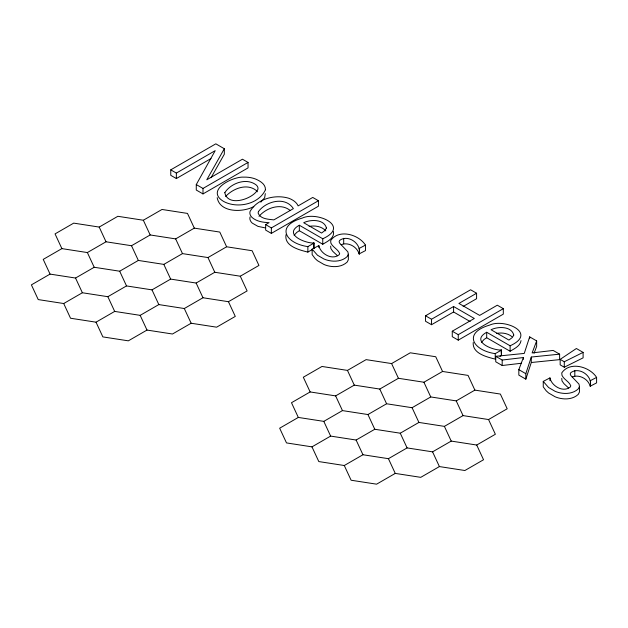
<?xml version="1.0" encoding="UTF-8"?>
<svg xmlns="http://www.w3.org/2000/svg" width="628" height="628" viewBox="0 0 628 628"><rect width="100%" height="100%" fill="white"/><g stroke="black" fill="none" stroke-linecap="round" stroke-linejoin="round"><path stroke-width="0.94" d="M286.038 234.613C283.895 246.113 299.266 249.96 307.869 252.095L312.524 249.41M473.214 342.496C472.272 353.525 486.763 356.947 495.225 359.122L495.225 353.65L501.434 350.063L501.434 355.534L499.88 356.429M521.044 340.619C520.172 346.146 514.387 348.642 510.117 351.256L486.692 337.731L486.692 332.259L510.117 345.785C538.039 333.076 504.425 318.278 489.809 325.037C462.279 332.95 472.986 350.455 495.225 353.65M534.075 353.242L536.657 346.381L536.657 340.91L529.663 336.875L524.247 353.423L495.743 356.319L495.743 361.791L502.188 365.512L521.476 363.243M525.824 379.155L525.824 373.684L531.296 357.034L559.619 354.168L559.619 359.64L531.296 362.505L525.824 379.155L518.83 375.12L518.83 369.649L523.399 357.544L502.188 360.04L495.743 356.319M536.657 340.91L532.144 352.912L553.15 350.432L559.619 354.168M359.098 253.932C361.924 243.688 347.779 233.914 339.567 240.5L339.112 241.756L339.662 243.169L347.857 251.828L348.344 254.269L347.19 256.569C343.547 260.071 338.374 261.358 333.444 261.146A18.243 10.535 0 0 1 323.875 258.956L317.47 255.219L312.14 249.12L318.828 245.611C320.523 253.822 332.118 260.581 339.206 254.701L339.662 253.484C337.942 249.167 332.895 247.346 330.885 243.138L330.642 240.642C338.743 228.639 358.666 234.393 365.488 245.124L365.488 250.596L359.098 253.932C357.144 246.757 348.1 241.686 341.13 244.739M590.218 386.212C593.036 375.968 578.89 366.202 570.679 372.789L570.232 374.045L570.774 375.458L578.969 384.116L579.456 386.55L578.302 388.858C574.659 392.351 569.494 393.646 564.556 393.426A18.243 10.535 0 0 1 554.987 391.244L548.582 387.507L543.251 381.408L549.94 377.899C551.635 386.102 563.23 392.869 570.326 386.981L570.774 385.765C569.054 381.447 564.007 379.626 562.005 375.418L561.754 372.922C569.855 360.919 589.778 366.674 596.6 377.404L596.6 382.876L590.218 386.212C588.263 379.045 579.212 373.974 572.241 377.028M170.761 169.843L215.82 143.828L224.322 148.742L206.769 179.804L242.447 159.206L248.044 162.432L248.044 167.904L202.993 193.919L196.274 190.041L196.274 184.569L215.216 150.642L176.358 173.077L170.761 169.843L170.761 175.314L176.358 178.548L210.992 158.554M211.039 177.716L224.322 154.213L224.322 148.742M294.108 235.304L296.746 232.423L299.336 230.712L299.336 225.24L322.761 238.766C350.683 226.056 317.069 211.251 302.453 218.018C274.923 225.931 285.63 243.436 307.869 246.623L314.071 243.044L314.071 248.515M481.464 342.323L484.102 339.442L486.692 337.731M259.019 216.33C266.154 207.876 280.936 202.616 290.348 210.616M225.585 196.486C232.855 188.659 246.631 182.983 256.13 190.378A10.817 6.249 0 0 1 257.362 191.783M260.816 202.153L264.655 197.781L265.306 193.612M560.168 359.373L576.386 348.509L583.106 352.387L583.106 357.858L564.282 367.223L560.168 364.852L560.168 359.373L564.282 361.752L583.106 352.387M299.336 225.24C282.859 234.291 305.02 243.374 314.071 243.044M486.692 332.259C470.215 341.31 492.376 350.4 501.434 350.063M226.622 246.788L219.792 232.07L194.311 228.129L175.652 238.899L150.171 234.958L131.511 245.729L106.022 241.788L87.371 252.558L61.882 248.617L43.23 259.388L50.059 274.098L75.541 278.039L94.2 267.269L119.681 271.21L138.341 260.439L163.822 264.388L182.481 253.61L207.97 257.559L226.622 246.788L252.111 250.729L258.94 265.44L240.281 276.21L214.792 272.269L196.14 283.04L170.651 279.099L152 289.869L126.511 285.928L107.859 296.699L82.37 292.758L63.711 303.528L38.23 299.587L31.4 284.869L50.059 274.098M61.882 248.617L55.052 233.899L73.712 223.128L99.2 227.069L117.852 216.299L143.341 220.24L161.993 209.469L187.482 213.418L194.311 228.129M196.274 184.569L202.993 188.447L248.044 162.432M63.711 303.528L70.54 318.239L96.029 322.18L114.681 311.409L140.17 315.35L158.829 304.58L184.31 308.529L202.97 297.751L228.451 301.699L247.11 290.929L240.281 276.21M265.66 224.628L269.106 222.642C263.211 222.453 256.923 221.551 252.252 217.641A15.339 8.855 0 0 1 250.046 211.495C257.237 198.644 275.307 194.099 288.888 198.291A21.713 12.536 0 0 1 298.104 205.898L312.744 197.443L318.435 200.732L318.435 206.204L271.351 233.388L265.66 230.099L265.66 224.628L271.351 227.917L318.435 200.732M228.451 301.699L235.28 316.41L216.629 327.18L191.14 323.239L172.48 334.01L146.999 330.069L128.34 340.839L102.859 336.898L96.029 322.18M299.336 230.712L322.761 244.237C327.369 241.49 334.85 238.043 333.397 231.489M359.098 248.46L365.488 245.124M470.176 321.56L453.589 311.983L431.53 324.715L425.541 321.261L425.541 315.79L470.6 289.775L476.589 293.237L476.589 298.708L463.126 306.48M425.541 315.79L431.53 319.244L453.589 306.511L474.321 318.474L452.262 331.215L452.262 336.687L458.252 340.148L503.311 314.133L503.311 308.662L497.313 305.2L479.643 315.405L458.919 303.434L476.589 293.237M474.886 390.114L468.056 375.403L442.567 371.462L423.916 382.232L398.427 378.291L379.775 389.062L354.286 385.121L335.627 395.891L310.146 391.943L291.486 402.721L298.316 417.432L323.805 421.372L342.456 410.602L367.945 414.543L386.597 403.773L412.086 407.713L430.745 396.943L456.226 400.892L474.886 390.114L500.367 394.062L507.196 408.773L488.545 419.543L463.056 415.603L444.396 426.373L418.915 422.432L400.256 433.202L374.775 429.262L356.115 440.032L330.634 436.091L311.975 446.861L286.494 442.913L279.664 428.202L298.316 417.432M310.146 391.943L303.316 377.232L321.976 366.462L347.457 370.402L366.116 359.632L391.597 363.573L410.257 352.803L435.738 356.743L442.567 371.462M452.262 331.215L458.252 334.677L503.311 308.662M311.975 446.861L318.804 461.572L344.285 465.513L362.945 454.743L388.434 458.683L407.085 447.913L432.574 451.854L451.226 441.084L476.715 445.032L495.366 434.254L488.545 419.543M476.715 445.032L483.544 459.743L464.885 470.513L439.404 466.573L420.744 477.343L395.255 473.402L376.604 484.172L351.115 480.232L344.285 465.513M590.218 380.741L596.6 377.404M253.798 206.549C242.997 212.554 219.808 212.939 217.178 197.655M309.125 226.418C314.911 225.295 321.709 226.3 325.799 230.9M496.481 333.437C501.772 332.408 507.612 333.185 511.914 336.624M264.961 227.846L257.959 226.37L252.252 223.113A15.339 8.855 0 0 1 250.046 216.966M501.434 355.534L501.097 349.875M518.83 369.649L525.824 373.684M568.576 387.978L563.92 383.645L562.005 380.89L561.754 378.394M337.464 255.698L332.809 251.365L330.885 248.609L330.642 246.113M456.226 400.892L463.056 415.603M423.916 382.232L430.745 396.943M444.396 426.373L451.226 441.084M391.597 363.573L398.427 378.291M412.086 407.713L418.915 422.432M432.574 451.854L439.404 466.573M379.775 389.062L386.597 403.773M400.256 433.202L407.085 447.913M347.457 370.402L354.286 385.121M367.945 414.543L374.775 429.262M388.434 458.683L395.255 473.402M335.627 395.891L342.456 410.602M356.115 440.032L362.945 454.743M323.805 421.372L330.634 436.091M207.97 257.559L214.792 272.269M175.652 238.899L182.481 253.61M196.14 283.04L202.97 297.751M143.341 220.24L150.171 234.958M163.822 264.388L170.651 279.099M184.31 308.529L191.14 323.239M131.511 245.729L138.341 260.439M152 289.869L158.829 304.58M99.2 227.069L106.022 241.788M119.681 271.21L126.511 285.928M140.17 315.35L146.999 330.069M87.371 252.558L94.2 267.269M107.859 296.699L114.681 311.409M75.541 278.039L82.37 292.758M590.516 380.921L590.516 386.393M579.456 386.55L579.456 392.021L578.302 394.329C574.659 397.822 569.494 399.118 564.556 398.898A18.243 10.535 0 0 1 554.987 396.715L548.582 392.979L546.203 390.82L543.251 386.879L543.251 381.408M574.816 370.63L574.816 376.101M564.282 361.752L564.282 367.223M549.94 377.899L549.94 380.631M531.296 357.034L531.296 362.505M529.663 336.875L529.663 338.696M523.399 357.544L523.399 359.365M510.117 345.785L510.117 351.256M502.188 360.04L502.188 365.512M458.252 334.677L458.252 340.148M453.589 306.511L453.589 311.983M431.53 319.244L431.53 324.715M359.404 248.633L359.404 254.105M348.344 254.269L348.344 259.741L347.19 262.041C343.547 265.542 338.374 266.829 333.444 266.617A18.243 10.535 0 0 1 323.875 264.427L317.47 260.699L315.091 258.532L312.14 254.599L312.14 249.12M343.697 238.342L343.697 243.813M322.761 238.766L322.761 244.237M318.828 245.611L318.828 247.44M313.741 242.855L313.741 248.327M307.869 246.623L307.869 252.095M271.351 227.917L271.351 233.388M202.993 188.447L202.993 193.919M176.358 173.077L176.358 178.548M224.808 192.678C227.783 207.578 253.445 198.856 257.865 189.366A10.817 6.249 0 0 0 256.13 184.907C246.349 177.41 230.861 183.211 224.808 192.678M258.414 211.62L258.124 213.057C260.314 219.078 268.478 219.251 273.887 219.879L293.378 208.629C285.245 196.014 265.958 201.219 258.414 211.62M265.432 189.782C258.775 204.367 237.086 208.889 223.474 201.36C205.05 190.237 232.548 176.507 243.491 177.135A19.052 10.998 0 0 1 255.62 179.059C260.078 180.982 265.746 184.177 265.432 189.782M326.419 228.019L324.998 230.445L321.575 233.051L303.693 222.728C310.483 219.29 324.213 219.039 326.419 228.019M513.775 335.038L512.354 337.471L508.939 340.07L491.049 329.747C497.839 326.309 511.569 326.065 513.775 335.038"/></g></svg>
